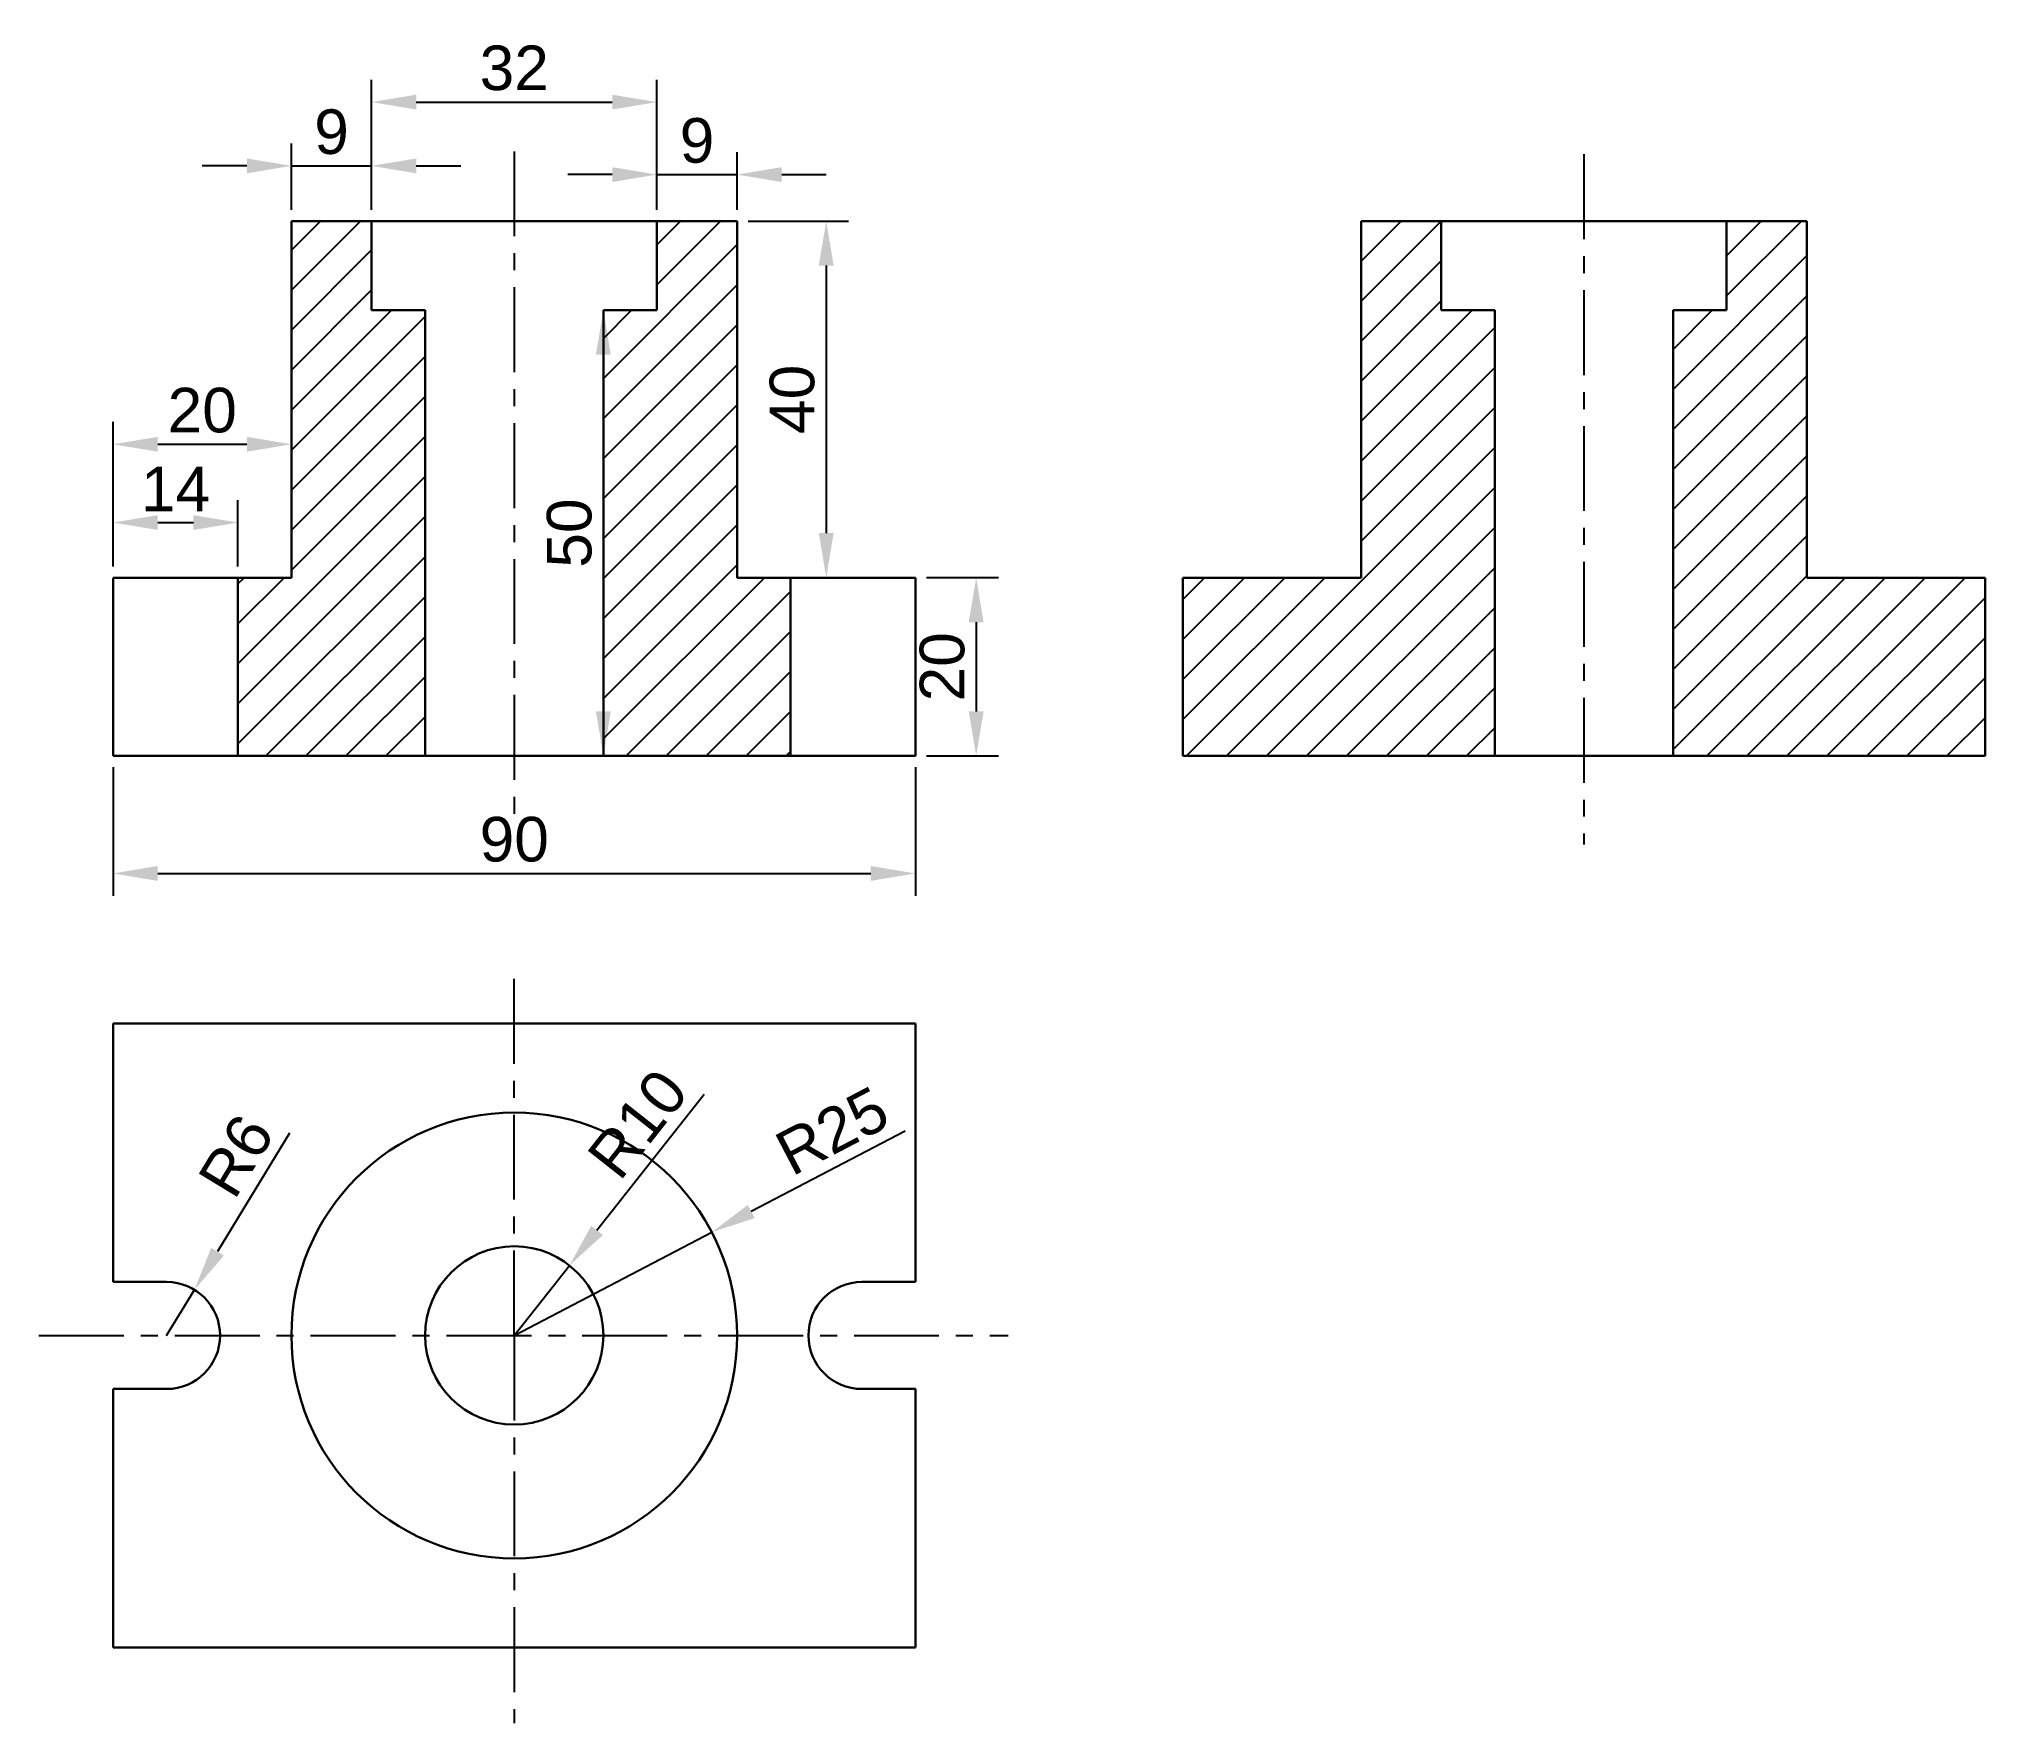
# Model space of a CAD drawing. Header units: millimetres. Extents: x 2478 to 2696, y 1870 to 2059.
import ezdxf

# ---------------------------------------------------------------- set-up
doc = ezdxf.new("R2010")
doc.units = ezdxf.units.MM
doc.header["$LTSCALE"] = 0.3
doc.linetypes.add('CENTER', pattern=[50.8, 31.75, -6.35, 6.35, -6.35])
doc.styles.get("Standard").update_dxf_attribs({"font": 'arial.ttf'})
doc.dimstyles.new('ISO-25', dxfattribs={"dimscale": 2, "dimtxt": 2.5, "dimasz": 2.5, "dimexe": 1.25, "dimexo": 0.625, "dimtad": 1, "dimtxsty": 'Standard', "dimcen": 2.5, "dimadec": 0, "dimazin": 0, "dimtfac": 1, "dimtmove": 0, "dimatfit": 3, "dimfxl": 1, "dimarcsym": 0})

# ---------------------------------------------------------------- blocks, each defined once
blk = doc.blocks.new('*D3')
at = {"color": 0, "lineweight": -2, "ltscale": 0.9, "transparency": 16777216}
for p, q in [((2486.29, 1976.83), (2486.29, 1962.4)), ((2576.29, 1976.83), (2576.29, 1962.4)), ((2491.29, 1964.9), (2571.29, 1964.9))]:
    blk.add_line(p, q, dxfattribs=at)
at = {"color": 0, "ltscale": 0.9, "transparency": 16777216}
for points in [[(2491.29, 1965.74), (2491.29, 1964.07), (2486.29, 1964.9)], [(2571.29, 1965.74), (2571.29, 1964.07), (2576.29, 1964.9)]]:
    blk.add_solid(points, dxfattribs=at)
at = {"layer": 'Defpoints', "color": 0, "ltscale": 0.9, "transparency": 16777216}
for p in [(2486.29, 1978.08), (2576.29, 1978.08), (2576.29, 1964.9)]:
    blk.add_point(p, dxfattribs=at)
at = {"color": 0, "ltscale": 0.9, "transparency": 16777216, "insert": (2531.29, 1968.71), "char_height": 5, "attachment_point": 5}
blk.add_mtext('90', dxfattribs=at)
blk = doc.blocks.new('*D4')
at = {"color": 0, "lineweight": -2, "ltscale": 0.9, "transparency": 16777216}
for p, q in [((2552.6, 1940.12), (2540.57, 1924.86)), ((2531.29, 1913.08), (2537.48, 1920.93))]:
    blk.add_line(p, q, dxfattribs=at)
at = {"color": 0, "ltscale": 0.9, "transparency": 16777216}
blk.add_solid([(2539.92, 1925.37), (2541.23, 1924.34), (2537.48, 1920.93)], dxfattribs=at)
at = {"layer": 'Defpoints', "color": 0, "ltscale": 0.9, "transparency": 16777216}
for p in [(2537.48, 1920.93), (2531.29, 1913.08)]:
    blk.add_point(p, dxfattribs=at)
at = {"color": 0, "ltscale": 0.9, "transparency": 16777216, "insert": (2545.15, 1936.81), "char_height": 5, "attachment_point": 5, "rotation": 51.7516}
blk.add_mtext('R10', dxfattribs=at)
blk = doc.blocks.new('*D5')
at = {"color": 0, "lineweight": -2, "ltscale": 0.9, "transparency": 16777216}
for p, q in [((2575.14, 1936.01), (2557.87, 1926.98)), ((2531.29, 1913.08), (2553.44, 1924.66))]:
    blk.add_line(p, q, dxfattribs=at)
at = {"color": 0, "ltscale": 0.9, "transparency": 16777216}
blk.add_solid([(2557.49, 1927.72), (2558.26, 1926.24), (2553.44, 1924.66)], dxfattribs=at)
at = {"layer": 'Defpoints', "color": 0, "ltscale": 0.9, "transparency": 16777216}
for p in [(2553.44, 1924.66), (2531.29, 1913.08)]:
    blk.add_point(p, dxfattribs=at)
at = {"color": 0, "ltscale": 0.9, "transparency": 16777216, "insert": (2566.96, 1936.02), "char_height": 5, "attachment_point": 5, "rotation": 27.6023}
blk.add_mtext('R25', dxfattribs=at)
blk = doc.blocks.new('*D6')
at = {"color": 0, "lineweight": -2, "ltscale": 0.9, "transparency": 16777216}
for p, q in [((2506.09, 1935.77), (2498, 1922.48)), ((2492.29, 1913.08), (2495.41, 1918.2))]:
    blk.add_line(p, q, dxfattribs=at)
at = {"color": 0, "ltscale": 0.9, "transparency": 16777216}
blk.add_solid([(2497.29, 1922.91), (2498.72, 1922.04), (2495.41, 1918.2)], dxfattribs=at)
at = {"layer": 'Defpoints', "color": 0, "ltscale": 0.9, "transparency": 16777216}
for p in [(2495.41, 1918.2), (2492.29, 1913.08)]:
    blk.add_point(p, dxfattribs=at)
at = {"color": 0, "ltscale": 0.9, "transparency": 16777216, "insert": (2500.1, 1933.24), "char_height": 5, "attachment_point": 5, "rotation": 58.6918}
blk.add_mtext('R6', dxfattribs=at)
blk = doc.blocks.new('*D7')
at = {"color": 0, "lineweight": -2, "ltscale": 0.9, "transparency": 16777216}
for p, q in [((2577.54, 1998.08), (2585.61, 1998.08)), ((2583.11, 1993.08), (2583.11, 1983.08)), ((2577.54, 1978.08), (2585.61, 1978.08))]:
    blk.add_line(p, q, dxfattribs=at)
at = {"color": 0, "ltscale": 0.9, "transparency": 16777216}
for points in [[(2582.27, 1993.08), (2583.94, 1993.08), (2583.11, 1998.08)], [(2582.27, 1983.08), (2583.94, 1983.08), (2583.11, 1978.08)]]:
    blk.add_solid(points, dxfattribs=at)
at = {"layer": 'Defpoints', "color": 0, "ltscale": 0.9, "transparency": 16777216}
for p in [(2576.29, 1998.08), (2576.29, 1978.08), (2583.11, 1978.08)]:
    blk.add_point(p, dxfattribs=at)
at = {"color": 0, "ltscale": 0.9, "transparency": 16777216, "insert": (2579.31, 1988.08), "char_height": 5, "attachment_point": 5, "rotation": 90}
blk.add_mtext('20', dxfattribs=at)
blk = doc.blocks.new('*D8')
at = {"color": 0, "lineweight": -2, "ltscale": 0.9, "transparency": 16777216}
for p, q in [((2557.54, 2038.08), (2568.79, 2038.08)), ((2566.29, 2033.08), (2566.29, 2003.08)), ((2557.54, 1998.08), (2568.79, 1998.08))]:
    blk.add_line(p, q, dxfattribs=at)
at = {"color": 0, "ltscale": 0.9, "transparency": 16777216}
for points in [[(2565.45, 2033.08), (2567.12, 2033.08), (2566.29, 2038.08)], [(2565.45, 2003.08), (2567.12, 2003.08), (2566.29, 1998.08)]]:
    blk.add_solid(points, dxfattribs=at)
at = {"layer": 'Defpoints', "color": 0, "ltscale": 0.9, "transparency": 16777216}
for p in [(2556.29, 2038.08), (2556.29, 1998.08), (2566.29, 1998.08)]:
    blk.add_point(p, dxfattribs=at)
at = {"color": 0, "ltscale": 0.9, "transparency": 16777216, "insert": (2562.48, 2018.08), "char_height": 5, "attachment_point": 5, "rotation": 90}
blk.add_mtext('40', dxfattribs=at)
blk = doc.blocks.new('*D9')
at = {"color": 0, "lineweight": -2, "ltscale": 0.9, "transparency": 16777216}
for p, q in [((2506.29, 2039.33), (2506.29, 2046.77)), ((2515.29, 2039.33), (2515.29, 2046.77)), ((2501.29, 2044.27), (2496.29, 2044.27)), ((2506.29, 2044.27), (2515.29, 2044.27)), ((2520.29, 2044.27), (2525.29, 2044.27))]:
    blk.add_line(p, q, dxfattribs=at)
at = {"color": 0, "ltscale": 0.9, "transparency": 16777216}
for points in [[(2501.29, 2045.1), (2501.29, 2043.43), (2506.29, 2044.27)], [(2520.29, 2045.1), (2520.29, 2043.43), (2515.29, 2044.27)]]:
    blk.add_solid(points, dxfattribs=at)
at = {"layer": 'Defpoints', "color": 0, "ltscale": 0.9, "transparency": 16777216}
for p in [(2515.29, 2044.27), (2506.29, 2038.08), (2515.29, 2038.08)]:
    blk.add_point(p, dxfattribs=at)
at = {"color": 0, "ltscale": 0.9, "transparency": 16777216, "insert": (2510.79, 2048.07), "char_height": 5, "attachment_point": 5}
blk.add_mtext('9', dxfattribs=at)
blk = doc.blocks.new('*D10')
at = {"color": 0, "lineweight": -2, "ltscale": 0.9, "transparency": 16777216}
for p, q in [((2515.29, 2039.33), (2515.29, 2053.92)), ((2547.29, 2039.33), (2547.29, 2053.92)), ((2520.29, 2051.42), (2542.29, 2051.42))]:
    blk.add_line(p, q, dxfattribs=at)
at = {"color": 0, "ltscale": 0.9, "transparency": 16777216}
for points in [[(2520.29, 2052.25), (2520.29, 2050.59), (2515.29, 2051.42)], [(2542.29, 2052.25), (2542.29, 2050.59), (2547.29, 2051.42)]]:
    blk.add_solid(points, dxfattribs=at)
at = {"layer": 'Defpoints', "color": 0, "ltscale": 0.9, "transparency": 16777216}
for p in [(2547.29, 2051.42), (2515.29, 2038.08), (2547.29, 2038.08)]:
    blk.add_point(p, dxfattribs=at)
at = {"color": 0, "ltscale": 0.9, "transparency": 16777216, "insert": (2531.29, 2055.23), "char_height": 5, "attachment_point": 5}
blk.add_mtext('32', dxfattribs=at)
blk = doc.blocks.new('*D11')
at = {"color": 0, "lineweight": -2, "ltscale": 0.9, "transparency": 16777216}
for p, q in [((2547.29, 2039.33), (2547.29, 2045.79)), ((2556.29, 2039.33), (2556.29, 2045.79)), ((2542.29, 2043.29), (2537.29, 2043.29)), ((2547.29, 2043.29), (2556.29, 2043.29)), ((2561.29, 2043.29), (2566.29, 2043.29))]:
    blk.add_line(p, q, dxfattribs=at)
at = {"color": 0, "ltscale": 0.9, "transparency": 16777216}
for points in [[(2542.29, 2044.12), (2542.29, 2042.46), (2547.29, 2043.29)], [(2561.29, 2044.12), (2561.29, 2042.46), (2556.29, 2043.29)]]:
    blk.add_solid(points, dxfattribs=at)
at = {"layer": 'Defpoints', "color": 0, "ltscale": 0.9, "transparency": 16777216}
for p in [(2556.29, 2043.29), (2547.29, 2038.08), (2556.29, 2038.08)]:
    blk.add_point(p, dxfattribs=at)
at = {"color": 0, "ltscale": 0.9, "transparency": 16777216, "insert": (2551.79, 2047.09), "char_height": 5, "attachment_point": 5}
blk.add_mtext('9', dxfattribs=at)
blk = doc.blocks.new('*D12')
at = {"color": 0, "lineweight": -2, "ltscale": 0.9, "transparency": 16777216}
for p, q in [((2542.54, 2028.08), (2543.79, 2028.08)), ((2541.29, 2023.08), (2541.29, 1983.08)), ((2542.54, 1978.08), (2543.79, 1978.08))]:
    blk.add_line(p, q, dxfattribs=at)
at = {"color": 0, "ltscale": 0.9, "transparency": 16777216}
for points in [[(2540.45, 2023.08), (2542.12, 2023.08), (2541.29, 2028.08)], [(2540.45, 1983.08), (2542.12, 1983.08), (2541.29, 1978.08)]]:
    blk.add_solid(points, dxfattribs=at)
at = {"layer": 'Defpoints', "color": 0, "ltscale": 0.9, "transparency": 16777216}
for p in [(2541.29, 2028.08), (2541.29, 1978.08), (2541.29, 1978.08)]:
    blk.add_point(p, dxfattribs=at)
at = {"color": 0, "ltscale": 0.9, "transparency": 16777216, "insert": (2537.48, 2003.08), "char_height": 5, "attachment_point": 5, "rotation": 90}
blk.add_mtext('50', dxfattribs=at)
blk = doc.blocks.new('*D13')
at = {"color": 0, "lineweight": -2, "ltscale": 0.9, "transparency": 16777216}
for p, q in [((2486.29, 1999.33), (2486.29, 2006.76)), ((2500.29, 1999.33), (2500.29, 2006.76)), ((2491.29, 2004.26), (2495.29, 2004.26))]:
    blk.add_line(p, q, dxfattribs=at)
at = {"color": 0, "ltscale": 0.9, "transparency": 16777216}
for points in [[(2491.29, 2005.09), (2491.29, 2003.43), (2486.29, 2004.26)], [(2495.29, 2005.09), (2495.29, 2003.43), (2500.29, 2004.26)]]:
    blk.add_solid(points, dxfattribs=at)
at = {"layer": 'Defpoints', "color": 0, "ltscale": 0.9, "transparency": 16777216}
for p in [(2500.29, 2004.26), (2486.29, 1998.08), (2500.29, 1998.08)]:
    blk.add_point(p, dxfattribs=at)
at = {"color": 0, "ltscale": 0.9, "transparency": 16777216, "insert": (2493.29, 2008.02), "char_height": 5, "attachment_point": 5}
blk.add_mtext('14', dxfattribs=at)
blk = doc.blocks.new('*D14')
at = {"color": 0, "lineweight": -2, "ltscale": 0.9, "transparency": 16777216}
for p, q in [((2486.29, 1999.33), (2486.29, 2015.54)), ((2506.29, 1999.33), (2506.29, 2015.54)), ((2491.29, 2013.04), (2501.29, 2013.04))]:
    blk.add_line(p, q, dxfattribs=at)
at = {"color": 0, "ltscale": 0.9, "transparency": 16777216}
for points in [[(2491.29, 2013.87), (2491.29, 2012.21), (2486.29, 2013.04)], [(2501.29, 2013.87), (2501.29, 2012.21), (2506.29, 2013.04)]]:
    blk.add_solid(points, dxfattribs=at)
at = {"layer": 'Defpoints', "color": 0, "ltscale": 0.9, "transparency": 16777216}
for p in [(2506.29, 2013.04), (2486.29, 1998.08), (2506.29, 1998.08)]:
    blk.add_point(p, dxfattribs=at)
at = {"color": 0, "ltscale": 0.9, "transparency": 16777216, "insert": (2496.29, 2016.84), "char_height": 5, "attachment_point": 5}
blk.add_mtext('20', dxfattribs=at)

msp = doc.modelspace()

# ---------------------------------------------------------------- hatches: boundary and pattern name
at = {"ltscale": 0.9}
h = msp.add_hatch(dxfattribs=at)
h.set_pattern_fill('ANSI31', color=256)
h.paths.add_polyline_path([(2521.288, 2028.078), (2515.288, 2028.078), (2515.288, 2038.078), (2506.288, 2038.078), (2506.288, 1998.078), (2500.288, 1998.078), (2500.288, 1978.078), (2521.288, 1978.078)])
h.paths.add_polyline_path([(2556.288, 2038.078), (2547.288, 2038.078), (2547.288, 2028.078), (2541.288, 2028.078), (2541.288, 1978.078), (2562.288, 1978.078), (2562.288, 1998.078), (2556.288, 1998.078)])
h.paths.add_polyline_path([(2641.288, 2028.078), (2635.288, 2028.078), (2635.288, 2038.078), (2626.288, 2038.078), (2626.288, 1998.078), (2606.288, 1998.078), (2606.288, 1978.078), (2641.288, 1978.078)])
h.paths.add_polyline_path([(2676.288, 2038.078), (2667.288, 2038.078), (2667.288, 2028.078), (2661.288, 2028.078), (2661.288, 1978.078), (2696.288, 1978.078), (2696.288, 1998.078), (2676.288, 1998.078)])

# ---------------------------------------------------------------- linework, layer by layer
at = {"linetype": 'CENTER'}
for p, q in [((2531.288, 2045.892), (2531.288, 1970.107)), ((2651.288, 2045.567), (2651.288, 1968.156)), ((2531.288, 1913.078), (2531.288, 1953.844)), ((2477.966, 1913.078), (2586.689, 1913.078)), ((2531.288, 1913.078), (2531.288, 1869.603))]:
    msp.add_line(p, q, dxfattribs=at)
at = {"lineweight": 30}
for p, q in [((2506.288, 1998.078), (2506.288, 2038.078)), ((2506.288, 2038.078), (2515.288, 2038.078)), ((2515.288, 2038.078), (2515.288, 2028.078)), ((2515.288, 2038.078), (2547.288, 2038.078)), ((2547.288, 2038.078), (2547.288, 2028.078)), ((2547.288, 2038.078), (2556.288, 2038.078)), ((2556.288, 2038.078), (2556.288, 1998.078)), ((2626.288, 1998.078), (2626.288, 2038.078)), ((2626.288, 2038.078), (2635.288, 2038.078)), ((2635.288, 2038.078), (2635.288, 2028.078)), ((2635.288, 2038.078), (2667.288, 2038.078)), ((2667.288, 2038.078), (2667.288, 2028.078)), ((2667.288, 2038.078), (2676.288, 2038.078)), ((2676.288, 2038.078), (2676.288, 1998.078)), ((2515.288, 2028.078), (2521.288, 2028.078)), ((2521.288, 2028.078), (2521.288, 1978.078)), ((2547.288, 2028.078), (2541.288, 2028.078)), ((2541.288, 2028.078), (2541.288, 1978.078)), ((2635.288, 2028.078), (2641.288, 2028.078)), ((2641.288, 2028.078), (2641.288, 1978.078)), ((2667.288, 2028.078), (2661.288, 2028.078)), ((2661.288, 2028.078), (2661.288, 1978.078)), ((2486.288, 1978.078), (2486.288, 1998.078)), ((2486.288, 1998.078), (2506.288, 1998.078)), ((2500.288, 1978.078), (2500.288, 1998.078)), ((2556.288, 1998.078), (2576.288, 1998.078)), ((2562.288, 1998.078), (2562.288, 1978.078)), ((2576.288, 1998.078), (2576.288, 1978.078)), ((2606.288, 1978.078), (2606.288, 1998.078)), ((2606.288, 1998.078), (2626.288, 1998.078)), ((2676.288, 1998.078), (2696.288, 1998.078)), ((2696.288, 1998.078), (2696.288, 1978.078)), ((2486.288, 1978.078), (2576.288, 1978.078)), ((2606.288, 1978.078), (2696.288, 1978.078)), ((2486.288, 1948.078), (2576.288, 1948.078)), ((2486.288, 1919.078), (2486.288, 1948.078)), ((2576.288, 1948.078), (2576.288, 1919.078)), ((2492.288, 1919.078), (2486.288, 1919.078)), ((2570.288, 1919.078), (2576.288, 1919.078)), ((2486.288, 1878.078), (2486.288, 1907.078)), ((2492.288, 1907.078), (2486.288, 1907.078)), ((2570.288, 1907.078), (2576.288, 1907.078)), ((2576.288, 1907.078), (2576.288, 1878.078)), ((2576.288, 1878.078), (2486.288, 1878.078))]:
    msp.add_line(p, q, dxfattribs=at)
for radius in [25, 10]:
    msp.add_circle((2531.288, 1913.078), radius, dxfattribs=at)
for centre, start, end in [((2492.288, 1913.078), 270, 90), ((2570.288, 1913.078), 90, 270)]:
    msp.add_arc(centre, 6, start, end, dxfattribs=at)

# ---------------------------------------------------------------- dimensions: what is measured, and where the dimension line sits
at = {"ltscale": 0.9}
for base, p1, p2, picture, middle in [((2547.288, 2051.421), (2515.288, 2038.078), (2547.288, 2038.078), '*D10', (2531.288, 2055.226)), ((2515.288, 2044.266), (2506.288, 2038.078), (2515.288, 2038.078), '*D9', (2510.788, 2048.069)), ((2556.288, 2043.29), (2547.288, 2038.078), (2556.288, 2038.078), '*D11', (2551.788, 2047.093)), ((2506.288, 2013.041), (2486.288, 1998.078), (2506.288, 1998.078), '*D14', (2496.288, 2016.844)), ((2500.288, 2004.259), (2486.288, 1998.078), (2500.288, 1998.078), '*D13', (2493.288, 2008.019)), ((2576.288, 1964.903), (2486.288, 1978.078), (2576.288, 1978.078), '*D3', (2531.288, 1968.706))]:
    dim = msp.add_linear_dim(base=base, p1=p1, p2=p2, dimstyle='ISO-25', dxfattribs=at)
    dim.commit()
    dim.dimension.update_dxf_attribs({"geometry": picture, "text_midpoint": middle})
for base, p1, p2, picture, middle in [((2566.288, 1998.078), (2556.288, 2038.078), (2556.288, 1998.078), '*D8', (2562.485, 2018.078)), ((2541.288, 1978.078), (2541.288, 2028.078), (2541.288, 1978.078), '*D12', (2537.485, 2003.078)), ((2583.108, 1978.078), (2576.288, 1998.078), (2576.288, 1978.078), '*D7', (2579.305, 1988.078))]:
    dim = msp.add_linear_dim(base=base, p1=p1, p2=p2, angle=90, dimstyle='ISO-25', dxfattribs=at)
    dim.commit()
    dim.dimension.update_dxf_attribs({"geometry": picture, "text_midpoint": middle})
for center, mpoint, picture, middle in [((2531.288, 1913.078), (2537.478, 1920.932), '*D4', (2545.149, 1936.806)), ((2531.288, 1913.078), (2553.442, 1924.662), '*D5', (2566.96, 1936.021)), ((2492.288, 1913.078), (2495.405, 1918.205), '*D6', (2500.096, 1933.236))]:
    dim = msp.add_radius_dim(center=center, mpoint=mpoint, dimstyle='ISO-25', dxfattribs=at)
    dim.commit()
    dim.dimension.update_dxf_attribs({"geometry": picture, "text_midpoint": middle})

doc.saveas('drawing.dxf')
